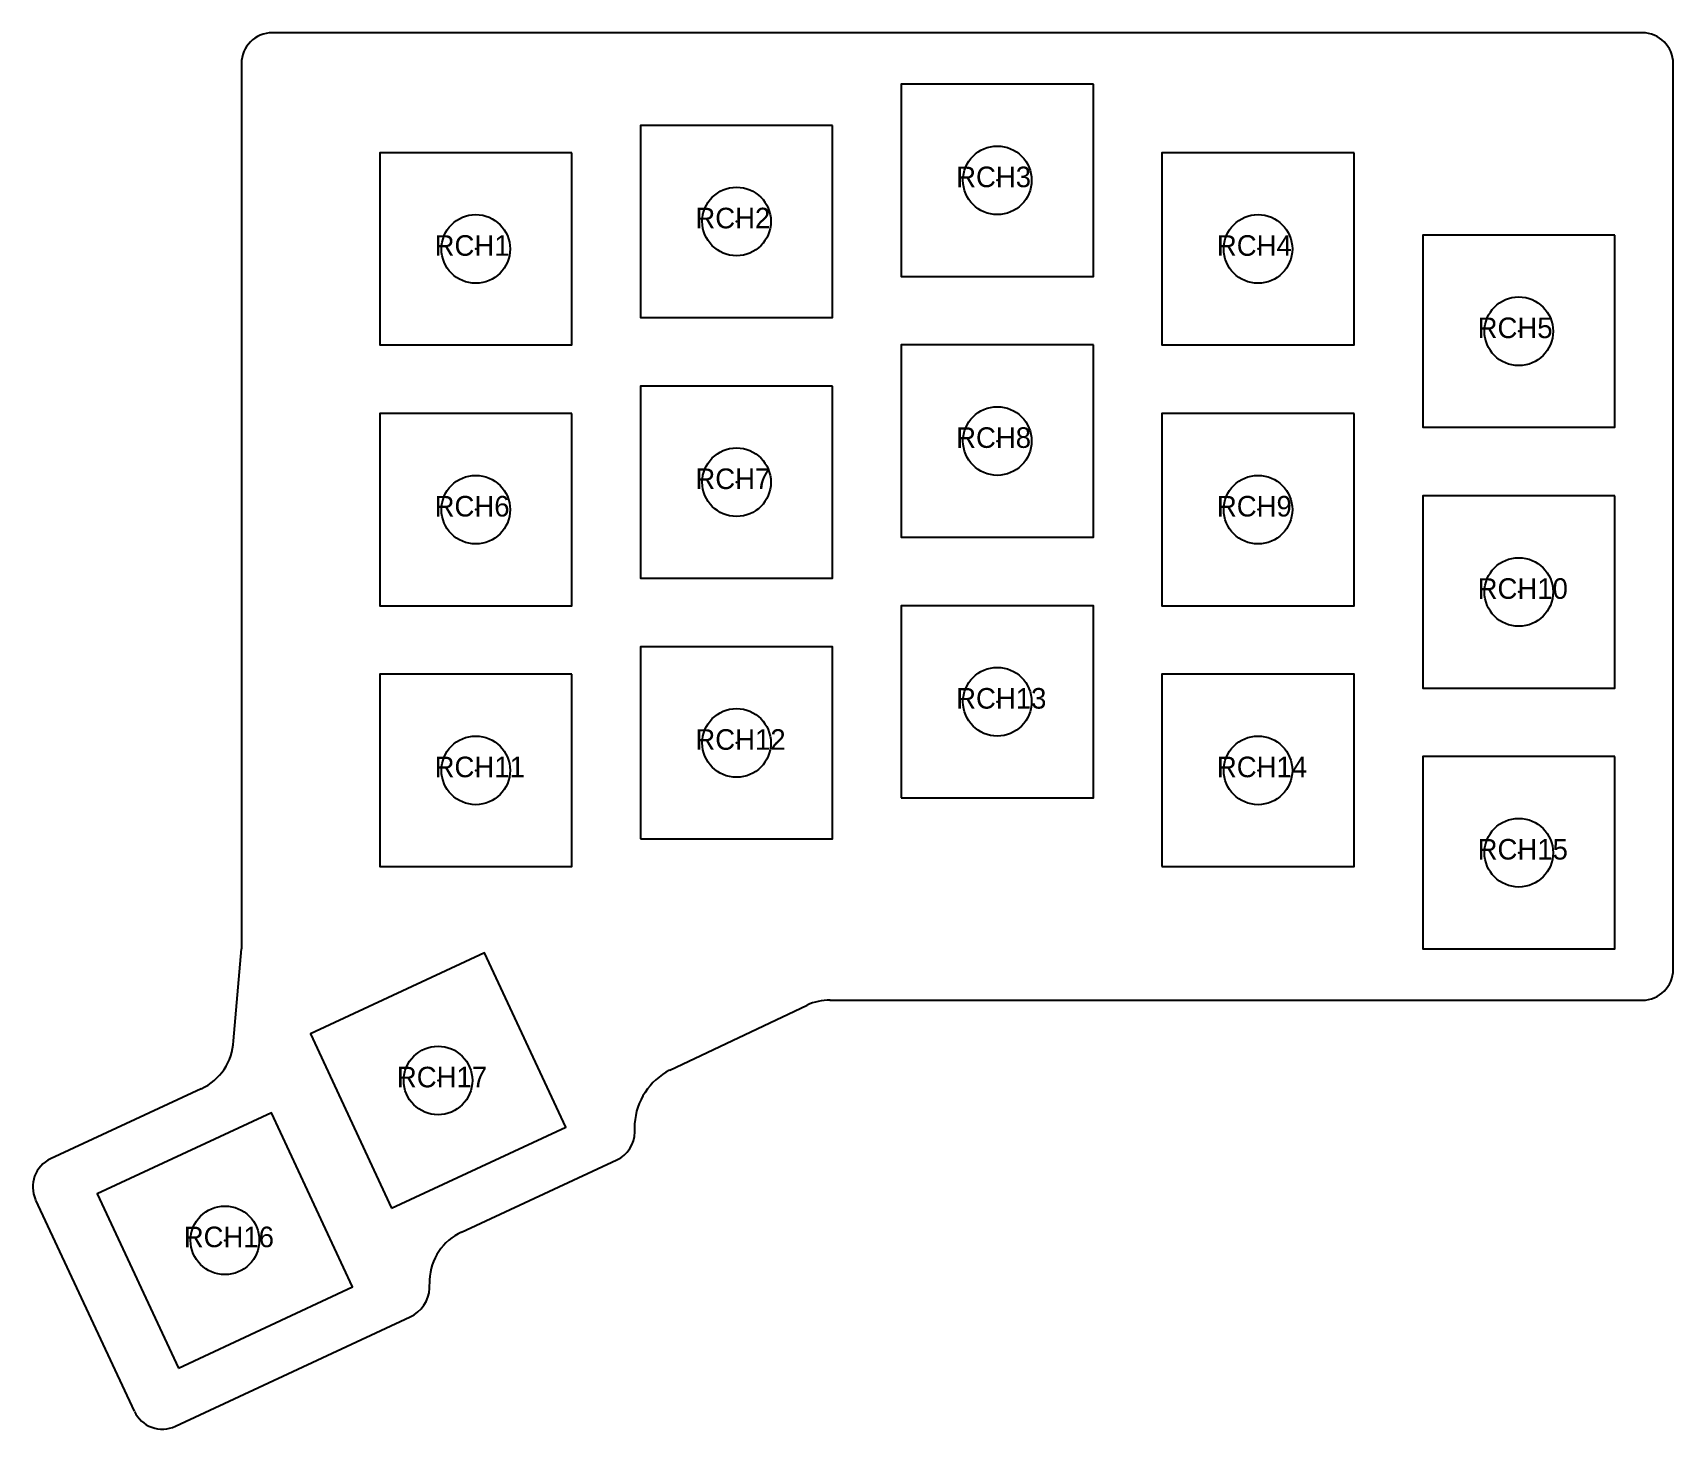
# Model space of a CAD drawing. Header units: millimetres. Extents: x 3 to 122, y -50 to 52.
import ezdxf

# ---------------------------------------------------------------- set-up
doc = ezdxf.new("R2010")
doc.units = ezdxf.units.MM
for name, color, linetype in [('BOARD_OUTLINE', 7, 'CONTINUOUS'), ('STEM_HOLE_5mm', 4, 'CONTINUOUS'), ('SWITCH_CENTER', 3, 'CONTINUOUS'), ('SWITCH_CUTOUT', 1, 'CONTINUOUS'), ('SWITCH_REF', 2, 'CONTINUOUS')]:
    doc.layers.add(name, color=color, linetype=linetype)

msp = doc.modelspace()

# ---------------------------------------------------------------- linework, layer by layer
at = {"layer": 'BOARD_OUTLINE'}
for p, q in [((120, 51.75), (20.17, 51.75)), ((17.92, 49.5), (17.92, 45)), ((122.25, -16.5), (122.25, 49.5)), ((17.92, 45), (17.92, 39)), ((17.92, 39), (17.92, -9)), ((17.92, -9), (17.92, -15)), ((17.34, -21.72), (17.92, -15)), ((49.13, -23.85), (59.14, -19.1)), ((60.81, -18.75), (120, -18.75)), ((15, -25.2), (4.02, -30.32)), ((46.58, -28.35), (46.58, -27.76)), ((33.97, -35.66), (45.28, -30.39)), ((2.93, -33.31), (10.12, -48.71)), ((31.62, -39.73), (31.64, -39.14)), ((13.11, -49.8), (30.22, -41.82))]:
    msp.add_line(p, q, dxfattribs=at)
for centre, radius, start, end in [((20.17, 49.5), 2.25, 90.0004, 179.9996), ((120, 49.5), 2.25, 0, 90), ((120, -16.5), 2.25, 270, 360), ((60.81, -22.89), 4.14, 89.9565, 113.766), ((13.36, -21.57), 3.98, 294.3396, 357.8858), ((51.34, -28.08), 4.78, 117.589, 176.0793), ((44.33, -28.35), 2.25, 295.0005, 359.9995), ((4.97, -32.35), 2.25, 115, 205), ((35.61, -39.28), 3.98, 114.3395, 177.8858), ((29.24, -39.65), 2.39, 294.3396, 357.8857), ((12.16, -47.76), 2.25, 204.9998, 295.0002)]:
    msp.add_arc(centre, radius, start, end, dxfattribs=at)
at = {"layer": 'STEM_HOLE_5mm'}
for centre in [(73, 41), (54, 38), (35, 36), (92, 36), (111, 30), (73, 22), (54, 19), (35, 17), (92, 17), (111, 11), (73, 3), (54, 0), (35, -2), (92, -2), (111, -8), (32.25, -24.6), (16.72, -36.25)]:
    msp.add_circle(centre, 2.5, dxfattribs=at)
at = {"layer": 'SWITCH_CENTER'}
for p in [(73, 41), (54, 38), (35, 36), (92, 36), (111, 30), (73, 22), (54, 19), (35, 17), (92, 17), (111, 11), (73, 3), (54, 0), (35, -2), (92, -2), (111, -8), (32.25, -24.6), (16.72, -36.25)]:
    msp.add_point(p, dxfattribs=at)
at = {"layer": 'SWITCH_CUTOUT'}
for points in [[(80, 48), (66, 48), (66, 34), (80, 34)], [(61, 45), (47, 45), (47, 31), (61, 31)], [(42, 43), (28, 43), (28, 29), (42, 29)], [(99, 43), (85, 43), (85, 29), (99, 29)], [(118, 37), (104, 37), (104, 23), (118, 23)], [(80, 29), (66, 29), (66, 15), (80, 15)], [(61, 26), (47, 26), (47, 12), (61, 12)], [(42, 24), (28, 24), (28, 10), (42, 10)], [(99, 24), (85, 24), (85, 10), (99, 10)], [(118, 18), (104, 18), (104, 4), (118, 4)], [(66, -4), (80, -4), (80, 10), (66, 10)], [(47, -7), (61, -7), (61, 7), (47, 7)], [(42, 5), (28, 5), (28, -9), (42, -9)], [(85, -9), (99, -9), (99, 5), (85, 5)], [(118, -1), (104, -1), (104, -15), (118, -15)], [(28.87, -33.9), (41.55, -27.99), (35.64, -15.3), (22.95, -21.21)], [(13.34, -45.56), (26.02, -39.64), (20.11, -26.95), (7.42, -32.87)]]:
    msp.add_lwpolyline(points, close=True, dxfattribs=at)

# ---------------------------------------------------------------- texts
at = {"layer": 'SWITCH_REF'}
for s, p in [('RCH3', (70, 40.5)), ('RCH2', (51, 37.5)), ('RCH1', (32, 35.5)), ('RCH4', (89, 35.5)), ('RCH5', (108, 29.5)), ('RCH8', (70, 21.5)), ('RCH7', (51, 18.5)), ('RCH6', (32, 16.5)), ('RCH9', (89, 16.5)), ('RCH10', (108, 10.5)), ('RCH13', (70, 2.5)), ('RCH12', (51, -0.5)), ('RCH11', (32, -2.5)), ('RCH14', (89, -2.5)), ('RCH15', (108, -8.5)), ('RCH17', (29.25, -25.1)), ('RCH16', (13.72, -36.75))]:
    msp.add_text(s, height=1.5, dxfattribs=at).set_placement(p)

doc.saveas('drawing.dxf')
